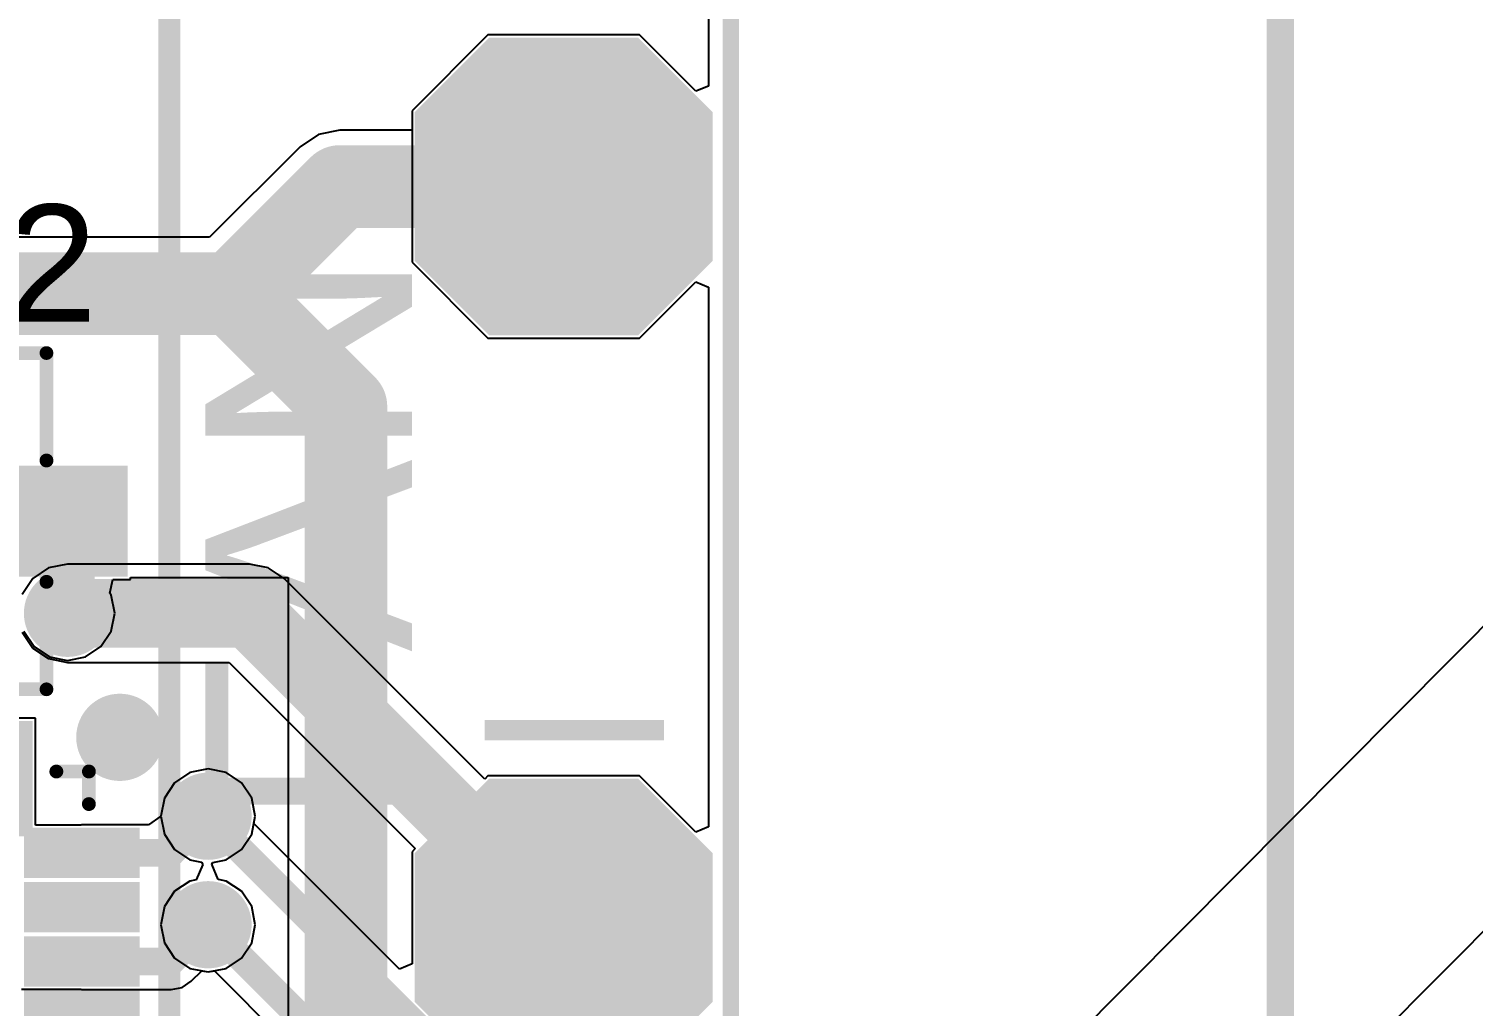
# Model space of a CAD drawing. Header units: millimetres. Extents: x -3 to 5381, y -54 to 5355.
# Drawn here: x 35.18 to 48.49, y -12.99 to -3.99 of the extents above; entities that cross this region are included whole.
import ezdxf

# ---------------------------------------------------------------- set-up
doc = ezdxf.new("R2010")
doc.units = ezdxf.units.MM
for name, color, linetype in [('BottomLayer', 5, 'Continuous'), ('BottomSolder', 6, 'Continuous'), ('Mechanical1', 6, 'Continuous'), ('Mechanical2', 216, 'Continuous'), ('MultiLayer', 9, 'Continuous'), ('PadHoleLayer', 156, 'Continuous'), ('TopLayer', 1, 'Continuous'), ('TopOverlay', 2, 'Continuous'), ('TopPaste', 8, 'Continuous'), ('TopSolder', 216, 'Continuous'), ('ViaHoleLayer', 16, 'Continuous')]:
    doc.layers.add(name, color=color, linetype=linetype)
doc.styles.add('Arial', font='arial.ttf', dxfattribs={"height": 0.2})

# ---------------------------------------------------------------- blocks, each defined once
blk = doc.blocks.new('QFN_24_EP_4_4__13')
at = {"layer": 'TopLayer'}
for points in [[(-1.38, 2.365), (-1.12, 2.365), (-1.12, 1.505), (-1.38, 1.505)], [(-0.88, 2.365), (-0.62, 2.365), (-0.62, 1.505), (-0.88, 1.505)], [(-0.38, 2.365), (-0.12, 2.365), (-0.12, 1.505), (-0.38, 1.505)], [(0.12, 2.365), (0.38, 2.365), (0.38, 1.505), (0.12, 1.505)], [(0.62, 2.365), (0.88, 2.365), (0.88, 1.505), (0.62, 1.505)], [(1.12, 2.365), (1.38, 2.365), (1.38, 1.505), (1.12, 1.505)], [(-2.365, 1.38), (-1.505, 1.38), (-1.505, 1.12), (-2.365, 1.12)], [(1.505, 1.38), (2.365, 1.38), (2.365, 1.12), (1.505, 1.12)], [(-1.05, 1.05), (1.05, 1.05), (1.05, -1.05), (-1.05, -1.05)], [(-2.365, 0.88), (-1.505, 0.88), (-1.505, 0.62), (-2.365, 0.62)], [(1.505, 0.88), (2.365, 0.88), (2.365, 0.62), (1.505, 0.62)], [(-2.365, 0.38), (-1.505, 0.38), (-1.505, 0.12), (-2.365, 0.12)], [(1.505, 0.38), (2.365, 0.38), (2.365, 0.12), (1.505, 0.12)], [(-2.365, -0.12), (-1.505, -0.12), (-1.505, -0.38), (-2.365, -0.38)], [(1.505, -0.12), (2.365, -0.12), (2.365, -0.38), (1.505, -0.38)], [(-2.365, -0.62), (-1.505, -0.62), (-1.505, -0.88), (-2.365, -0.88)], [(1.505, -0.62), (2.365, -0.62), (2.365, -0.88), (1.505, -0.88)], [(-2.365, -1.12), (-1.505, -1.12), (-1.505, -1.38), (-2.365, -1.38)], [(1.505, -1.12), (2.365, -1.12), (2.365, -1.38), (1.505, -1.38)], [(-1.38, -1.505), (-1.12, -1.505), (-1.12, -2.365), (-1.38, -2.365)], [(-0.88, -1.505), (-0.62, -1.505), (-0.62, -2.365), (-0.88, -2.365)], [(-0.38, -1.505), (-0.12, -1.505), (-0.12, -2.365), (-0.38, -2.365)], [(0.12, -1.505), (0.38, -1.505), (0.38, -2.365), (0.12, -2.365)], [(0.62, -1.505), (0.88, -1.505), (0.88, -2.365), (0.62, -2.365)], [(1.12, -1.505), (1.38, -1.505), (1.38, -2.365), (1.12, -2.365)]]:
    blk.add_hatch(color=1, dxfattribs=at).paths.add_polyline_path(points)
at = {"layer": 'TopPaste'}
for points in [[(-1.38, 2.365), (-1.12, 2.365), (-1.12, 1.505), (-1.38, 1.505)], [(-0.88, 2.365), (-0.62, 2.365), (-0.62, 1.505), (-0.88, 1.505)], [(-0.38, 2.365), (-0.12, 2.365), (-0.12, 1.505), (-0.38, 1.505)], [(0.12, 2.365), (0.38, 2.365), (0.38, 1.505), (0.12, 1.505)], [(0.62, 2.365), (0.88, 2.365), (0.88, 1.505), (0.62, 1.505)], [(1.12, 2.365), (1.38, 2.365), (1.38, 1.505), (1.12, 1.505)], [(-2.365, 1.38), (-1.505, 1.38), (-1.505, 1.12), (-2.365, 1.12)], [(1.505, 1.38), (2.365, 1.38), (2.365, 1.12), (1.505, 1.12)], [(-2.365, 0.88), (-1.505, 0.88), (-1.505, 0.62), (-2.365, 0.62)], [(1.505, 0.88), (2.365, 0.88), (2.365, 0.62), (1.505, 0.62)], [(-0.66, 0.66), (0.66, 0.66), (0.66, -0.66), (-0.66, -0.66)], [(-2.365, 0.38), (-1.505, 0.38), (-1.505, 0.12), (-2.365, 0.12)], [(1.505, 0.38), (2.365, 0.38), (2.365, 0.12), (1.505, 0.12)], [(-2.365, -0.12), (-1.505, -0.12), (-1.505, -0.38), (-2.365, -0.38)], [(1.505, -0.12), (2.365, -0.12), (2.365, -0.38), (1.505, -0.38)], [(-2.365, -0.62), (-1.505, -0.62), (-1.505, -0.88), (-2.365, -0.88)], [(1.505, -0.62), (2.365, -0.62), (2.365, -0.88), (1.505, -0.88)], [(-2.365, -1.12), (-1.505, -1.12), (-1.505, -1.38), (-2.365, -1.38)], [(1.505, -1.12), (2.365, -1.12), (2.365, -1.38), (1.505, -1.38)], [(-1.38, -1.505), (-1.12, -1.505), (-1.12, -2.365), (-1.38, -2.365)], [(-0.88, -1.505), (-0.62, -1.505), (-0.62, -2.365), (-0.88, -2.365)], [(-0.38, -1.505), (-0.12, -1.505), (-0.12, -2.365), (-0.38, -2.365)], [(0.12, -1.505), (0.38, -1.505), (0.38, -2.365), (0.12, -2.365)], [(0.62, -1.505), (0.88, -1.505), (0.88, -2.365), (0.62, -2.365)], [(1.12, -1.505), (1.38, -1.505), (1.38, -2.365), (1.12, -2.365)]]:
    blk.add_hatch(color=8, dxfattribs=at).paths.add_polyline_path(points)
at = {"layer": 'TopSolder'}
for points in [[(-1.482, 2.467), (-1.018, 2.467), (-1.018, 1.403), (-1.482, 1.403)], [(-0.982, 2.467), (-0.518, 2.467), (-0.518, 1.403), (-0.982, 1.403)], [(-0.482, 2.467), (-0.018, 2.467), (-0.018, 1.403), (-0.482, 1.403)], [(0.018, 2.467), (0.482, 2.467), (0.482, 1.403), (0.018, 1.403)], [(0.518, 2.467), (0.982, 2.467), (0.982, 1.403), (0.518, 1.403)], [(1.018, 2.467), (1.482, 2.467), (1.482, 1.403), (1.018, 1.403)], [(-2.467, 1.482), (-1.403, 1.482), (-1.403, 1.018), (-2.467, 1.018)], [(1.403, 1.482), (2.467, 1.482), (2.467, 1.018), (1.403, 1.018)], [(-1.152, 1.152), (1.152, 1.152), (1.152, -1.152), (-1.152, -1.152)], [(-2.467, 0.982), (-1.403, 0.982), (-1.403, 0.518), (-2.467, 0.518)], [(1.403, 0.982), (2.467, 0.982), (2.467, 0.518), (1.403, 0.518)], [(-2.467, 0.482), (-1.403, 0.482), (-1.403, 0.018), (-2.467, 0.018)], [(1.403, 0.482), (2.467, 0.482), (2.467, 0.018), (1.403, 0.018)], [(-2.467, -0.018), (-1.403, -0.018), (-1.403, -0.482), (-2.467, -0.482)], [(1.403, -0.018), (2.467, -0.018), (2.467, -0.482), (1.403, -0.482)], [(-2.467, -0.518), (-1.403, -0.518), (-1.403, -0.982), (-2.467, -0.982)], [(1.403, -0.518), (2.467, -0.518), (2.467, -0.982), (1.403, -0.982)], [(-2.467, -1.018), (-1.403, -1.018), (-1.403, -1.482), (-2.467, -1.482)], [(1.403, -1.018), (2.467, -1.018), (2.467, -1.482), (1.403, -1.482)], [(-1.482, -1.403), (-1.018, -1.403), (-1.018, -2.467), (-1.482, -2.467)], [(-0.982, -1.403), (-0.518, -1.403), (-0.518, -2.467), (-0.982, -2.467)], [(-0.482, -1.403), (-0.018, -1.403), (-0.018, -2.467), (-0.482, -2.467)], [(0.018, -1.403), (0.482, -1.403), (0.482, -2.467), (0.018, -2.467)], [(0.518, -1.403), (0.982, -1.403), (0.982, -2.467), (0.518, -2.467)], [(1.018, -1.403), (1.482, -1.403), (1.482, -2.467), (1.018, -2.467)]]:
    blk.add_hatch(color=216, dxfattribs=at).paths.add_polyline_path(points)
at = {"layer": 'TopOverlay', "const_width": 0.127}
for points in [[(-2, 2), (-1.7, 2)], [(-2, 2), (-2, 1.7)], [(1.7, 2), (2, 2)], [(2, 2), (2, 1.7)], [(-2.667, 1.397), (-2.54, 1.27)], [(-2.667, 1.397), (-2.667, 1.143)], [(-2.54, 1.27), (-2.667, 1.143)], [(-2, -1.7), (-2, -2)], [(2, -1.7), (2, -2)], [(-2, -2), (-1.7, -2)], [(1.7, -2), (2, -2)]]:
    blk.add_lwpolyline(points, dxfattribs=at)
at = {"layer": 'TopOverlay', "const_width": 0.0635}
for points in [[(-2.032, 2, 1), (-1.968, 2, 1)], [(-2.032, 2, 1), (-1.968, 2, 1)], [(-1.732, 2, 1), (-1.668, 2, 1)], [(1.668, 2, 1), (1.732, 2, 1)], [(1.968, 2, 1), (2.032, 2, 1)], [(1.968, 2, 1), (2.032, 2, 1)], [(-2.032, 1.7, 1), (-1.968, 1.7, 1)], [(1.968, 1.7, 1), (2.032, 1.7, 1)], [(-2.699, 1.397, 1), (-2.635, 1.397, 1)], [(-2.699, 1.397, 1), (-2.635, 1.397, 1)], [(-2.572, 1.27, 1), (-2.508, 1.27, 1)], [(-2.572, 1.27, 1), (-2.508, 1.27, 1)], [(-2.699, 1.143, 1), (-2.635, 1.143, 1)], [(-2.699, 1.143, 1), (-2.635, 1.143, 1)], [(-2.032, -1.7, 1), (-1.968, -1.7, 1)], [(1.968, -1.7, 1), (2.032, -1.7, 1)], [(-2.032, -2, 1), (-1.968, -2, 1)], [(-2.032, -2, 1), (-1.968, -2, 1)], [(-1.732, -2, 1), (-1.668, -2, 1)], [(1.668, -2, 1), (1.732, -2, 1)], [(1.968, -2, 1), (2.032, -2, 1)], [(1.968, -2, 1), (2.032, -2, 1)]]:
    blk.add_lwpolyline(points, format="xyb", close=True, dxfattribs=at)
blk = doc.blocks.new('TL3340AF160QG_15')
at = {"layer": 'TopSolder'}
for p in [(1.699, 0.338), (-0.772, -0.003)]:
    blk.add_line(p, (5376.202, -5341.936), dxfattribs=at)
blk = doc.blocks.new('SOT_23_28')
at = {"layer": 'TopLayer'}
for points in [[(-0.41, 1.46), (0.41, 1.46), (0.41, 0.54), (-0.41, 0.54)], [(-1.36, -0.54), (-0.54, -0.54), (-0.54, -1.46), (-1.36, -1.46)], [(0.54, -0.54), (1.36, -0.54), (1.36, -1.46), (0.54, -1.46)]]:
    blk.add_hatch(color=1, dxfattribs=at).paths.add_polyline_path(points)
at = {"layer": 'TopPaste'}
for points in [[(-0.41, 1.46), (0.41, 1.46), (0.41, 0.54), (-0.41, 0.54)], [(-1.36, -0.54), (-0.54, -0.54), (-0.54, -1.46), (-1.36, -1.46)], [(0.54, -0.54), (1.36, -0.54), (1.36, -1.46), (0.54, -1.46)]]:
    blk.add_hatch(color=8, dxfattribs=at).paths.add_polyline_path(points)
at = {"layer": 'TopSolder'}
for points in [[(-0.512, 1.562), (0.512, 1.562), (0.512, 0.438), (-0.512, 0.438)], [(-1.462, -0.438), (-0.438, -0.438), (-0.438, -1.562), (-1.462, -1.562)], [(0.438, -0.438), (1.462, -0.438), (1.462, -1.562), (0.438, -1.562)]]:
    blk.add_hatch(color=216, dxfattribs=at).paths.add_polyline_path(points)
at = {"layer": 'TopOverlay', "const_width": 0.127}
for points in [[(-1.549, -0.584), (-1.549, 0.813)], [(-0.559, 0.813), (-1.549, 0.813)], [(1.549, 0.813), (0.559, 0.813)], [(1.549, -0.584), (1.549, 0.813)], [(0.33, -0.787), (-0.33, -0.787)], [(-1.549, -1.168), (-1.676, -1.041)], [(-1.676, -1.295), (-1.676, -1.041)], [(-1.676, -1.295), (-1.549, -1.168)]]:
    blk.add_lwpolyline(points, dxfattribs=at)
at = {"layer": 'TopOverlay', "const_width": 0.0635}
for points in [[(-1.581, 0.813, 1), (-1.518, 0.813, 1)], [(-1.581, 0.813, 1), (-1.518, 0.813, 1)], [(-0.591, 0.813, 1), (-0.527, 0.813, 1)], [(0.527, 0.813, 1), (0.591, 0.813, 1)], [(1.518, 0.813, 1), (1.581, 0.813, 1)], [(1.518, 0.813, 1), (1.581, 0.813, 1)], [(-1.581, -0.584, 1), (-1.518, -0.584, 1)], [(1.518, -0.584, 1), (1.581, -0.584, 1)], [(-0.362, -0.787, 1), (-0.298, -0.787, 1)], [(0.298, -0.787, 1), (0.362, -0.787, 1)], [(-1.708, -1.041, 1), (-1.645, -1.041, 1)], [(-1.708, -1.041, 1), (-1.645, -1.041, 1)], [(-1.581, -1.168, 1), (-1.518, -1.168, 1)], [(-1.581, -1.168, 1), (-1.518, -1.168, 1)], [(-1.708, -1.295, 1), (-1.645, -1.295, 1)], [(-1.708, -1.295, 1), (-1.645, -1.295, 1)]]:
    blk.add_lwpolyline(points, format="xyb", close=True, dxfattribs=at)
blk = doc.blocks.new('W_______2_54_1_0_37')
at = {"layer": 'BottomLayer'}
blk.add_hatch(color=5, dxfattribs=at).paths.add_polyline_path([(0.635, 1.27), (-0.635, 1.27), (-1.27, 0.635), (-1.27, -0.635), (-0.635, -1.27), (0.635, -1.27), (1.27, -0.635), (1.27, 0.635)])
at = {"layer": 'BottomSolder'}
blk.add_hatch(color=6, dxfattribs=at).paths.add_polyline_path([(0.6858, 1.3716), (-0.6858, 1.3716), (-1.3716, 0.6858), (-1.3716, -0.6858), (-0.6858, -1.3716), (0.6858, -1.3716), (1.3716, -0.6858), (1.3716, 0.6858)])
at = {"layer": 'MultiLayer'}
blk.add_hatch(color=9, dxfattribs=at).paths.add_polyline_path([(0.635, 1.27), (-0.635, 1.27), (-1.27, 0.635), (-1.27, -0.635), (-0.635, -1.27), (0.635, -1.27), (1.27, -0.635), (1.27, 0.635)])
at = {"layer": 'PadHoleLayer'}
h = blk.add_hatch(color=156, dxfattribs=at)
edge = h.paths.add_edge_path()
edge.add_arc((0, 0), 0.508, 0, 360)
at = {"layer": 'TopLayer'}
blk.add_hatch(color=1, dxfattribs=at).paths.add_polyline_path([(0.635, 1.27), (-0.635, 1.27), (-1.27, 0.635), (-1.27, -0.635), (-0.635, -1.27), (0.635, -1.27), (1.27, -0.635), (1.27, 0.635)])
at = {"layer": 'TopSolder'}
blk.add_hatch(color=216, dxfattribs=at).paths.add_polyline_path([(0.6858, 1.3716), (-0.6858, 1.3716), (-1.3716, 0.6858), (-1.3716, -0.6858), (-0.6858, -1.3716), (0.6858, -1.3716), (1.3716, -0.6858), (1.3716, 0.6858)])
blk = doc.blocks.new('W_______2_54_1_0_38')
at = {"layer": 'BottomLayer'}
blk.add_hatch(color=5, dxfattribs=at).paths.add_polyline_path([(0.635, 1.27), (-0.635, 1.27), (-1.27, 0.635), (-1.27, -0.635), (-0.635, -1.27), (0.635, -1.27), (1.27, -0.635), (1.27, 0.635)])
at = {"layer": 'BottomSolder'}
blk.add_hatch(color=6, dxfattribs=at).paths.add_polyline_path([(0.6858, 1.3716), (-0.6858, 1.3716), (-1.3716, 0.6858), (-1.3716, -0.6858), (-0.6858, -1.3716), (0.6858, -1.3716), (1.3716, -0.6858), (1.3716, 0.6858)])
at = {"layer": 'MultiLayer'}
blk.add_hatch(color=9, dxfattribs=at).paths.add_polyline_path([(0.635, 1.27), (-0.635, 1.27), (-1.27, 0.635), (-1.27, -0.635), (-0.635, -1.27), (0.635, -1.27), (1.27, -0.635), (1.27, 0.635)])
at = {"layer": 'PadHoleLayer'}
h = blk.add_hatch(color=156, dxfattribs=at)
edge = h.paths.add_edge_path()
edge.add_arc((0, 0), 0.508, 0, 360)
at = {"layer": 'TopLayer'}
blk.add_hatch(color=1, dxfattribs=at).paths.add_polyline_path([(0.635, 1.27), (-0.635, 1.27), (-1.27, 0.635), (-1.27, -0.635), (-0.635, -1.27), (0.635, -1.27), (1.27, -0.635), (1.27, 0.635)])
at = {"layer": 'TopSolder'}
blk.add_hatch(color=216, dxfattribs=at).paths.add_polyline_path([(0.6858, 1.3716), (-0.6858, 1.3716), (-1.3716, 0.6858), (-1.3716, -0.6858), (-0.6858, -1.3716), (0.6858, -1.3716), (1.3716, -0.6858), (1.3716, 0.6858)])

msp = doc.modelspace()

# ---------------------------------------------------------------- hatches: boundary and pattern name
at = {"layer": 'BottomLayer'}
h = msp.add_hatch(color=5, dxfattribs=at)
edge = h.paths.add_edge_path()
edge.add_arc((35.535, -9.373), 0.3, 0, 360)
h = msp.add_hatch(color=5, dxfattribs=at)
edge = h.paths.add_edge_path()
edge.add_arc((36.017, -10.516), 0.3, 0, 360)
h = msp.add_hatch(color=5, dxfattribs=at)
edge = h.paths.add_edge_path()
edge.add_arc((36.83, -11.243), 0.3, 0, 360)
h = msp.add_hatch(color=5, dxfattribs=at)
edge = h.paths.add_edge_path()
edge.add_arc((36.83, -12.243), 0.3, 0, 360)
at = {"layer": 'BottomSolder'}
h = msp.add_hatch(color=6, dxfattribs=at)
edge = h.paths.add_edge_path()
edge.add_arc((35.535, -9.373), 0.402, 0, 360)
h = msp.add_hatch(color=6, dxfattribs=at)
edge = h.paths.add_edge_path()
edge.add_arc((36.017, -10.516), 0.402, 0, 360)
h = msp.add_hatch(color=6, dxfattribs=at)
edge = h.paths.add_edge_path()
edge.add_arc((36.83, -11.243), 0.402, 0, 360)
h = msp.add_hatch(color=6, dxfattribs=at)
edge = h.paths.add_edge_path()
edge.add_arc((36.83, -12.243), 0.402, 0, 360)
at = {"layer": 'TopLayer'}
h = msp.add_hatch(color=1, dxfattribs=at)
edge = h.paths.add_edge_path()
edge.add_arc((35.535, -9.373), 0.3, 0, 360)
h = msp.add_hatch(color=1, dxfattribs=at)
edge = h.paths.add_edge_path()
edge.add_arc((36.017, -10.516), 0.3, 0, 360)
h = msp.add_hatch(color=1, dxfattribs=at)
edge = h.paths.add_edge_path()
edge.add_arc((36.83, -11.243), 0.3, 0, 360)
h = msp.add_hatch(color=1, dxfattribs=at)
edge = h.paths.add_edge_path()
edge.add_arc((36.83, -12.243), 0.3, 0, 360)
at = {"layer": 'TopSolder'}
h = msp.add_hatch(color=216, dxfattribs=at)
edge = h.paths.add_edge_path()
edge.add_arc((35.535, -9.373), 0.402, 0, 360)
h = msp.add_hatch(color=216, dxfattribs=at)
edge = h.paths.add_edge_path()
edge.add_arc((36.017, -10.516), 0.402, 0, 360)
h = msp.add_hatch(color=216, dxfattribs=at)
edge = h.paths.add_edge_path()
edge.add_arc((36.83, -11.243), 0.402, 0, 360)
h = msp.add_hatch(color=216, dxfattribs=at)
edge = h.paths.add_edge_path()
edge.add_arc((36.83, -12.243), 0.402, 0, 360)
at = {"layer": 'ViaHoleLayer'}
h = msp.add_hatch(color=16, dxfattribs=at)
edge = h.paths.add_edge_path()
edge.add_arc((35.535, -9.373), 0.15, 0, 360)
h = msp.add_hatch(color=16, dxfattribs=at)
edge = h.paths.add_edge_path()
edge.add_arc((36.017, -10.516), 0.15, 0, 360)
h = msp.add_hatch(color=16, dxfattribs=at)
edge = h.paths.add_edge_path()
edge.add_arc((36.83, -11.243), 0.15, 0, 360)
h = msp.add_hatch(color=16, dxfattribs=at)
edge = h.paths.add_edge_path()
edge.add_arc((36.83, -12.243), 0.15, 0, 360)

# ---------------------------------------------------------------- linework, layer by layer
at = {"layer": 'BottomLayer'}
for p, q in [((41.443, -0.005), (41.443, -4.514)), ((39.409, -4.043), (38.71, -4.741)), ((40.806, -4.043), (39.409, -4.043)), ((41.325, -4.562), (40.806, -4.043)), ((41.443, -4.514), (41.325, -4.562)), ((38.71, -4.741), (38.71, -6.138)), ((38.71, -6.138), (39.409, -6.837)), ((40.806, -6.837), (41.325, -6.317)), ((41.325, -6.317), (41.443, -6.366)), ((41.443, -6.366), (41.443, -11.342)), ((39.409, -6.837), (40.806, -6.837)), ((35.361, -8.954), (35.214, -9.052)), ((35.535, -8.919), (35.361, -8.954)), ((37.212, -8.919), (35.535, -8.919)), ((37.385, -8.954), (37.212, -8.919)), ((37.532, -9.052), (37.385, -8.954)), ((35.214, -9.052), (35.116, -9.199)), ((39.38, -10.9), (37.532, -9.052)), ((35.116, -9.546), (35.214, -9.693)), ((35.214, -9.693), (35.361, -9.791)), ((35.361, -9.791), (35.535, -9.826)), ((35.535, -9.826), (37.024, -9.826)), ((37.024, -9.826), (38.739, -11.541)), ((36.663, -10.841), (36.522, -10.935)), ((36.83, -10.807), (36.663, -10.841)), ((36.997, -10.841), (36.83, -10.807)), ((37.138, -10.935), (36.997, -10.841)), ((39.409, -10.871), (39.38, -10.9)), ((40.806, -10.871), (39.409, -10.871)), ((41.325, -11.391), (40.806, -10.871)), ((36.522, -10.935), (36.428, -11.076)), ((37.232, -11.076), (37.138, -10.935)), ((36.428, -11.076), (36.395, -11.243)), ((37.265, -11.243), (37.232, -11.076)), ((36.395, -11.243), (36.428, -11.409)), ((37.252, -11.311), (37.265, -11.243)), ((38.593, -12.652), (37.252, -11.311)), ((36.428, -11.409), (36.522, -11.551)), ((41.443, -11.342), (41.325, -11.391)), ((36.522, -11.551), (36.663, -11.645)), ((38.739, -11.541), (38.71, -11.57)), ((38.71, -11.57), (38.71, -12.603)), ((36.663, -11.645), (36.77, -11.666)), ((36.783, -11.687), (36.719, -11.83)), ((36.77, -11.666), (36.783, -11.687)), ((36.663, -11.841), (36.522, -11.935)), ((36.719, -11.83), (36.663, -11.841)), ((36.522, -11.935), (36.428, -12.076)), ((36.428, -12.076), (36.395, -12.243)), ((36.395, -12.243), (36.428, -12.409)), ((36.428, -12.409), (36.522, -12.551)), ((36.522, -12.551), (36.663, -12.645)), ((38.71, -12.603), (38.593, -12.652)), ((36.663, -12.645), (36.83, -12.678)), ((36.83, -12.678), (36.888, -12.667)), ((36.888, -12.667), (38.451, -14.23))]:
    msp.add_line(p, q, dxfattribs=at)
for points, const_width in [([(35.535, -9.373), (37.212, -9.373)], 0.635), ([(37.212, -9.373), (40.107, -12.268)], 0.635), ([(36.83, -11.255), (36.83, -11.243)], 0.254), ([(36.83, -11.255), (39.218, -13.643)], 0.254), ([(36.83, -12.243), (38.71, -14.122)], 0.254)]:
    msp.add_lwpolyline(points, dxfattribs=dict(at, const_width=const_width))
for points, const_width in [([(35.376, -9.373, 1), (35.693, -9.373, 1)], 0.318), ([(37.053, -9.373, 1), (37.371, -9.373, 1)], 0.318), ([(37.053, -9.373, 1), (37.371, -9.373, 1)], 0.318), ([(36.767, -11.243, 1), (36.894, -11.243, 1)], 0.127), ([(36.767, -11.255, 1), (36.894, -11.255, 1)], 0.127), ([(36.767, -11.255, 1), (36.894, -11.255, 1)], 0.127), ([(39.949, -12.268, 1), (40.266, -12.268, 1)], 0.318), ([(36.767, -12.243, 1), (36.894, -12.243, 1)], 0.127)]:
    msp.add_lwpolyline(points, format="xyb", close=True, dxfattribs=dict(at, const_width=const_width))
at = {"layer": 'Mechanical1', "const_width": 0.254}
msp.add_lwpolyline([(46.711, -19.292), (46.711, 3)], dxfattribs=at)
at = {"layer": 'Mechanical2', "const_width": 0.152}
msp.add_lwpolyline([(41.647, -23.952), (41.647, 0)], dxfattribs=at)
at = {"layer": 'TopLayer'}
for p, q in [((41.443, -0.005), (41.443, -4.514)), ((39.409, -4.043), (38.71, -4.741)), ((40.806, -4.043), (39.409, -4.043)), ((41.325, -4.562), (40.806, -4.043)), ((41.443, -4.514), (41.325, -4.562)), ((38.71, -4.741), (38.71, -4.922)), ((38.045, -4.922), (37.847, -4.961)), ((38.71, -4.922), (38.045, -4.922)), ((37.847, -4.961), (37.679, -5.074)), ((37.679, -5.074), (36.844, -5.908)), ((36.844, -5.908), (26.805, -5.908)), ((36.115, -9.061), (36.115, -9.042)), ((36.115, -9.042), (37.567, -9.042)), ((37.567, -9.042), (37.567, -13.903)), ((35.925, -9.188), (35.952, -9.061)), ((35.952, -9.061), (36.115, -9.061)), ((35.937, -9.206), (35.925, -9.188)), ((35.97, -9.373), (35.937, -9.206)), ((35.937, -9.539), (35.97, -9.373)), ((35.132, -9.539), (35.227, -9.68)), ((35.842, -9.68), (35.937, -9.539)), ((35.227, -9.68), (35.368, -9.775)), ((35.701, -9.775), (35.842, -9.68)), ((35.368, -9.775), (35.535, -9.808)), ((35.535, -9.808), (35.701, -9.775)), ((35.239, -10.339), (32.225, -10.339)), ((35.239, -11.324), (35.239, -10.339)), ((36.663, -10.841), (36.522, -10.935)), ((36.83, -10.807), (36.663, -10.841)), ((36.997, -10.841), (36.83, -10.807)), ((37.138, -10.935), (36.997, -10.841)), ((36.522, -10.935), (36.428, -11.076)), ((37.232, -11.076), (37.138, -10.935)), ((36.428, -11.076), (36.395, -11.243)), ((37.265, -11.243), (37.232, -11.076)), ((36.395, -11.243), (36.281, -11.322)), ((37.232, -11.409), (37.265, -11.243)), ((35.657, -11.324), (35.239, -11.324)), ((35.667, -11.322), (35.657, -11.324)), ((36.281, -11.322), (35.667, -11.322)), ((37.138, -11.551), (37.232, -11.409)), ((36.997, -11.645), (37.138, -11.551)), ((36.864, -11.685), (36.874, -11.669)), ((36.924, -11.825), (36.864, -11.685)), ((36.874, -11.669), (36.997, -11.645)), ((36.926, -11.826), (36.924, -11.825)), ((36.997, -11.841), (36.926, -11.826)), ((37.138, -11.935), (36.997, -11.841)), ((37.232, -12.076), (37.138, -11.935)), ((37.265, -12.243), (37.232, -12.076)), ((37.232, -12.409), (37.265, -12.243)), ((37.138, -12.551), (37.232, -12.409)), ((36.997, -12.645), (37.138, -12.551)), ((36.591, -12.821), (36.675, -12.764)), ((36.675, -12.764), (36.772, -12.667)), ((36.772, -12.667), (36.83, -12.678)), ((36.83, -12.678), (36.997, -12.645)), ((35.11, -12.838), (35.657, -12.838)), ((35.657, -12.838), (35.667, -12.84)), ((35.667, -12.84), (36.491, -12.84)), ((36.491, -12.84), (36.591, -12.821))]:
    msp.add_line(p, q, dxfattribs=at)
for points, const_width in [([(37.059, -6.426), (38.045, -5.44)], 0.762), ([(38.045, -5.44), (40.107, -5.44)], 0.762), ([(26.59, -6.426), (37.059, -6.426)], 0.762), ([(37.059, -6.426), (37.302, -6.67)], 0.762), ([(37.302, -6.67), (38.1, -7.468)], 0.762), ([(38.1, -14.102), (38.1, -7.468)], 0.762), ([(35.528, -8.524), (35.531, -8.527)], 0.508), ([(35.531, -9.369), (35.531, -8.527)], 0.508), ([(35.531, -9.369), (35.535, -9.373)], 0.508), ([(36.491, -11.581), (36.83, -11.243)], 0.254), ([(35.667, -11.581), (36.491, -11.581)], 0.254), ([(36.491, -12.581), (36.83, -12.243)], 0.254), ([(35.667, -12.581), (36.491, -12.581)], 0.254)]:
    msp.add_lwpolyline(points, dxfattribs=dict(at, const_width=const_width))
for points, const_width in [([(37.854, -5.44, 1), (38.235, -5.44, 1)], 0.381), ([(37.854, -5.44, 1), (38.235, -5.44, 1)], 0.381), ([(39.917, -5.44, 1), (40.298, -5.44, 1)], 0.381), ([(36.868, -6.426, 1), (37.249, -6.426, 1)], 0.381), ([(36.868, -6.426, 1), (37.249, -6.426, 1)], 0.381), ([(36.868, -6.426, 1), (37.249, -6.426, 1)], 0.381), ([(37.112, -6.67, 1), (37.493, -6.67, 1)], 0.381), ([(37.112, -6.67, 1), (37.493, -6.67, 1)], 0.381), ([(37.909, -7.468, 1), (38.291, -7.468, 1)], 0.381), ([(37.909, -7.468, 1), (38.291, -7.468, 1)], 0.381), ([(35.401, -8.524, 1), (35.655, -8.524, 1)], 0.254), ([(35.404, -8.527, 1), (35.658, -8.527, 1)], 0.254), ([(35.404, -8.527, 1), (35.658, -8.527, 1)], 0.254), ([(35.404, -9.369, 1), (35.658, -9.369, 1)], 0.254), ([(35.404, -9.369, 1), (35.658, -9.369, 1)], 0.254), ([(35.408, -9.373, 1), (35.662, -9.373, 1)], 0.254), ([(36.767, -11.243, 1), (36.894, -11.243, 1)], 0.127), ([(35.603, -11.581, 1), (35.73, -11.581, 1)], 0.127), ([(36.428, -11.581, 1), (36.555, -11.581, 1)], 0.127), ([(36.428, -11.581, 1), (36.555, -11.581, 1)], 0.127), ([(36.767, -12.243, 1), (36.894, -12.243, 1)], 0.127), ([(35.603, -12.581, 1), (35.73, -12.581, 1)], 0.127), ([(36.428, -12.581, 1), (36.555, -12.581, 1)], 0.127), ([(36.428, -12.581, 1), (36.555, -12.581, 1)], 0.127)]:
    msp.add_lwpolyline(points, format="xyb", close=True, dxfattribs=dict(at, const_width=const_width))
at = {"layer": 'TopOverlay', "const_width": 0.203}
msp.add_lwpolyline([(36.474, -14.097), (36.474, -2.108)], dxfattribs=at)

# ---------------------------------------------------------------- block references
for name, p, rotation in [('TL3340AF160QG_15', (38.837, -21.336), 90), ('SOT_23_28', (34.528, -8.524), 270), ('QFN_24_EP_4_4__13', (33.732, -12.831), 90)]:
    msp.add_blockref(name, p, dxfattribs=dict(rotation=rotation))
for name, p in [('W_______2_54_1_0_37', (40.107, -5.44)), ('W_______2_54_1_0_38', (40.107, -12.268))]:
    msp.add_blockref(name, p)

# ---------------------------------------------------------------- texts
at = {"layer": 'TopOverlay', "style": 'Arial'}
for s, height, p in [('Q2', 1.0795, (33.797, -6.686)), ('_', 2.032, (39.421, -9.957))]:
    msp.add_text(s, height=height, dxfattribs=at).set_placement(p)
msp.add_text('FAN', height=1.905, rotation=90, dxfattribs=at).set_placement((38.71, -11.354))

doc.saveas('drawing.dxf')
